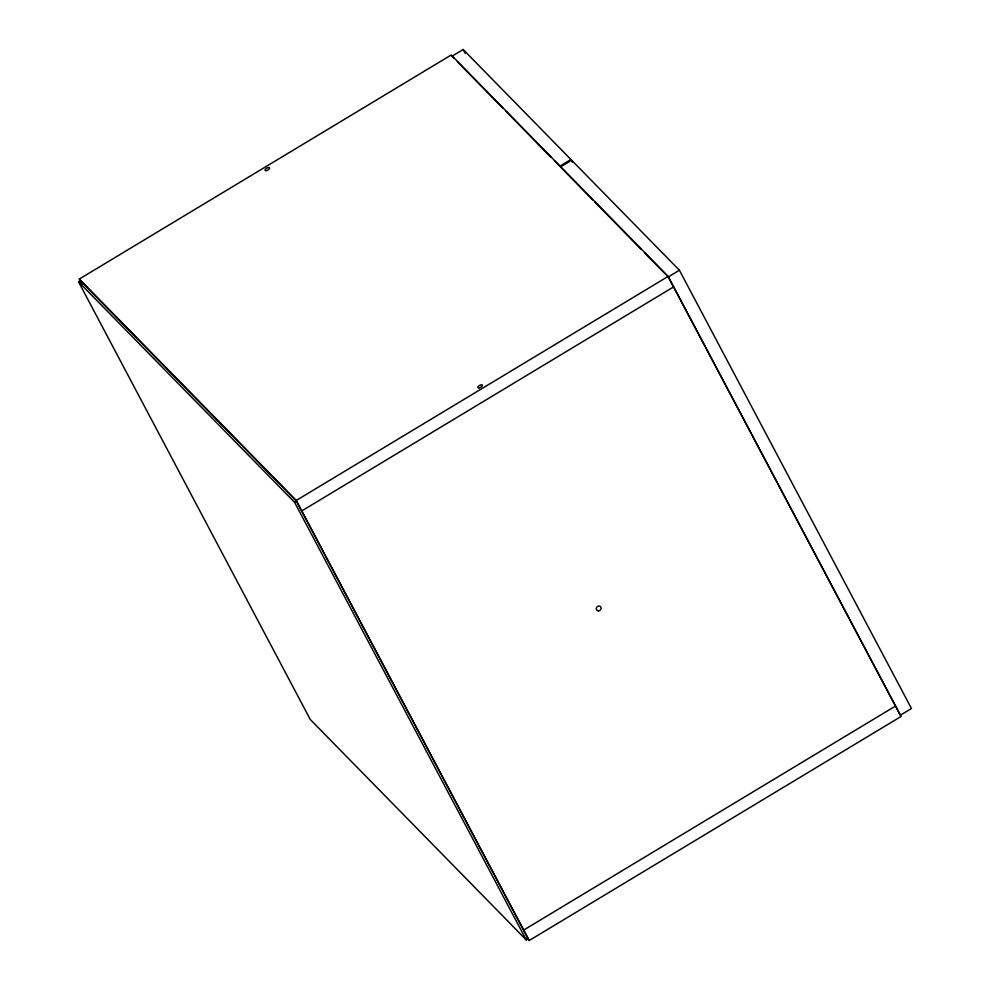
<?xml version="1.0" encoding="UTF-8"?>
<svg xmlns="http://www.w3.org/2000/svg" width="990" height="990" viewBox="0 0 990 990"><rect width="100%" height="100%" fill="white"/><g stroke="black" fill="none" stroke-linecap="round" stroke-linejoin="round"><path stroke-width="1.49" d="M82.083 284.266L79.324 279.044L451.193 55.007L668.126 276.42L901.11 716.451L529.242 940.5L527.088 938.297M572.381 162.236L570.933 159.514L463.159 49.5L451.997 56.22L454.15 58.422M78.532 281.791L80.388 280.677L296.406 501.163L528.165 938.879L526.309 939.993L310.291 719.507L78.532 281.791L294.55 502.276L526.309 939.993M570.933 159.514L559.783 166.233L554.388 160.726M79.324 279.044L296.257 500.457L668.126 276.42M668.25 276.94L679.4 270.221L911.468 708.518L900.306 715.238L668.25 276.94L644.527 252.735M294.55 502.276L296.406 501.163M301.789 510.914L673.658 286.865M523.71 930.055L895.579 706.006M679.4 270.221L571.614 160.207L560.464 166.926L592.8 199.931M457.392 61.727L502.66 107.922M505.89 111.227L551.158 157.435M594.953 202.133L641.297 249.431M463.159 49.5L465.325 53.596M296.257 500.457L529.242 940.5M598.529 610.867A2.549 2.277 -44.4 0 0 600.856 607.155A2.549 2.277 -44.4 0 0 596.661 607.353A2.549 2.277 -44.4 0 0 598.529 610.867M266.335 170.614A2.549 1.101 -27.9 0 0 269.614 168.065A2.549 1.101 -27.9 0 0 265.976 168.671A2.549 1.101 -27.9 0 0 266.335 170.614M479.172 387.845A2.549 1.101 -27.9 0 0 482.439 385.296A2.549 1.101 -27.9 0 0 478.801 385.902A2.549 1.101 -27.9 0 0 479.172 387.845"/></g></svg>
